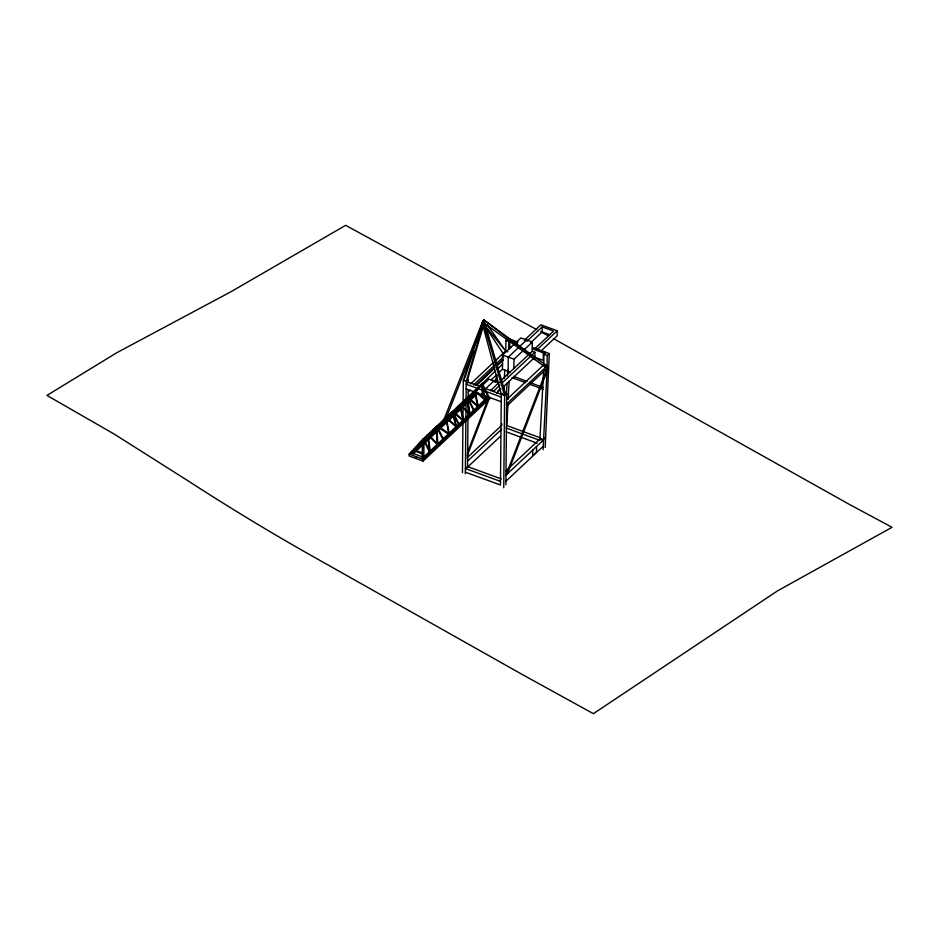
<?xml version="1.0" encoding="UTF-8"?>
<svg xmlns="http://www.w3.org/2000/svg" width="939" height="939" viewBox="0 0 939 939"><rect width="100%" height="100%" fill="white"/><g stroke="black" fill="none" stroke-linecap="round" stroke-linejoin="round"><path stroke-width="1.41" d="M423.853 458.502L423.923 439.358L482.259 384.896L488.62 397.772M422.257 458.925L422.362 441.353L410.014 454.441M416.106 458.549L416.118 456.671M423.066 461.096L423.231 438.783L409.158 454.124L409.146 456.002L423.066 461.096L490.205 398.136M462.446 472.646L462.915 422.855M462.939 419.921L463.068 406.751M463.103 402.35L463.314 380.389L482.857 320.962L483.914 319.964L547.12 365.999L544.902 365.189M465.357 473.714L465.861 420.754M465.885 417.867L466.225 381.457L482.81 325.14L501.309 394.298L500.452 485.005L465.38 472.164M468.138 400.777L467.516 467.188L500.475 436.283M468.174 397.901L468.244 389.896M501.285 397.091L466.202 384.251L468.315 382.267L468.338 379.473L466.225 381.457L463.314 380.389L464.371 379.403M476.695 385.342L494.759 368.029M495.17 371.163L479.395 386.328L468.315 382.267M482.153 394.756L482.27 383.429L422.902 439.252M490.792 390.495L499.208 382.232M493.468 391.481L499.841 385.119M501.884 423.865L501.872 425.144L467.129 457.727M499.372 372.196L502.471 369.285L502.611 355.059L520.91 337.899L532.307 342.066L532.225 351.28L501.309 380.26M503.75 487.764L504.619 395.507L482.857 320.962L444.03 419.287M507.976 338.451L505.886 340.423L505.781 350.893L507.729 351.609M505.886 484.641L506.743 393.523L504.525 392.713M508.163 371.363L508.292 357.137L526.591 339.977M508.727 349.343L508.797 341.491L509.771 340.575M509.76 341.819L509.701 348.076L510.722 347.113M513.926 368.428L514.009 359.226L532.307 342.066M532.718 450.086L532.659 455.708L536.521 452.082L536.58 446.459M532.225 351.28L534.89 352.254L534.843 357.278L543.223 360.341L543.294 352.853L544.432 351.796L541.909 351.432M543.669 369.896L539.855 440.356L506.133 428.008M530.934 342.43L542.132 331.937L542.179 326.913L553.587 331.091L534.256 349.226M543.094 449.746L547.284 365.846L545.066 365.036M543.81 363.475L543.904 354.296L545.97 352.36M545.172 447.527L549.292 353.569L533.258 347.712M505.839 470.955L539.866 439.053L543.188 440.262L505.968 475.169L547.097 368.252L547.214 355.517L549.292 353.569M524.385 340.223L540.852 324.777L557.238 330.774L557.191 335.798L541.744 350.282M503.762 388.723L503.926 385.788M504.313 378.464L504.783 369.684M506.497 393.218L507.037 383.135M507.424 375.929L507.729 370.166M507.929 403.641L506.849 425.578L540.582 437.914M508.163 399.38L509.149 380.894M467.282 380.459L483.468 325.528M464.828 378.018L473.866 350.529M482.904 323.039L483.914 319.964L545.641 367.384L485.04 323.826M467.282 453.197L488.303 398.441M494.607 382.02L497.236 375.177M467.129 455.99L489.196 398.746M495.499 382.396L497.083 378.311M507.483 473.749L547.073 371.21M446.647 416.822L482.81 325.14M465.674 400.906L467.047 398.441M437.022 426.013L434.464 430.238L436.342 428.114M420.402 441.976L418.008 445.837L428.055 434.417L424.592 439.652L436.036 426.94L429.475 435.074M420.989 441.33L418.853 444.769L427.433 435.003M451.905 412.491L449.793 415.824L458.737 405.648M459.852 404.603L456.718 409.31L466.073 398.77M425.473 438.595L428.654 433.865M445.063 418.477L441.823 423.289L451.248 412.667M472.141 394.826L475.427 390.002M429.921 434.663L436.471 426.529L433.9 430.931L436.588 427.914M445.192 420.343L452.082 411.892L449.159 416.623L466.624 398.253L460.075 406.387M460.556 405.93L467.117 397.796L464.981 401.786L481.179 384.603L474.618 392.748M480.838 385.201L475.193 392.209L409.158 454.124L423.078 459.23L489.125 397.303L482.27 383.429L481.754 384.063M438.22 425.989L443.842 419.616M438.372 425.907L444.64 418.864L441.001 424.264L451.741 412.209M470.58 383.91L493.644 362.278M495.745 360.306L505.663 351.01L507.6 351.726M473.549 384.92L503.269 357.055M468.221 392.15L470.345 390.166M475.65 385.19L494.759 367.278M496.884 365.283L503.245 359.308M496.884 366.034L503.257 360.06M497.271 369.191L502.529 364.262M526.92 341.233L542.179 326.913M482.27 385.459L489.031 379.121L499.125 382.819M476.472 392.666L412.057 453.079L423.477 457.258L487.893 396.857M491.074 379.978L496.262 375.119M413.101 453.96L477.634 393.441M485.263 389.063L493.949 380.929M536.65 350.083L557.238 330.774M501.966 383.124L534.89 352.254M497.67 391.14L499.794 389.145M496.614 393.136L500.863 389.145M502.987 387.15L533.786 358.275M501.309 394.298L502.365 393.3M506.743 393.523L504.619 395.507L484.465 388.183M506.52 399.744L543.798 364.778M506.637 403.958L547.284 365.846M506.614 406.211L547.097 368.252M467.575 461.108L501.602 429.205M545.266 437.597L543.188 439.534L539.878 438.325M505.91 481.249L543.129 446.354M542.132 331.937L549.738 334.718M508.95 338.803L518.058 342.148M511.004 341.021L517.154 343.275M532.249 348.803L544.843 353.416M543.904 354.296L547.214 355.517M505.886 340.423L508.797 341.491M502.611 355.059L514.009 359.226M502.471 369.285L510.452 372.208M476.707 384.955L479.395 385.941M490.804 390.119L493.468 391.094M466.155 388.899L501.238 401.739M506.098 431.811L537.12 443.173M501.25 478.913L467.528 466.566L465.404 468.549L500.487 481.39M512.072 377.642L525.558 382.689M529.596 384.204L543.082 389.262M513.516 376.304L527.002 381.41M529.702 382.431L543.176 387.525M414.322 449.863L422.292 452.88M413.641 450.591L422.28 453.866M536.803 329.659L345.646 225.325L231.147 291.63L116.636 352.806L46.95 395.425L114.135 434.041L186.99 480.158A2403.758 1408.242 59.3 0 0 304.177 551.522L522.741 674.765L593.378 713.675L777.551 590.854L892.05 527.307L849.936 504.713L553.411 338.568M540.641 331.713L548.306 335.833M414.862 448.783L415.954 449.429M438.055 426.165L448.678 433.407L445.931 418.806M475.733 390.988L484.829 399.11L481.754 385.354M453.619 411.634L462.763 419.874L460.004 405.671M446.929 417.878L456.061 426.177L452.281 412.878M468.655 397.584L477.552 405.742L474.641 392.009M460.873 404.85L469.43 413.7L467.258 398.899M428.877 434.734L437.046 443.595L436.295 427.797M484.724 325.281L505.663 351.01L487.259 324.741M486.132 327.911L503.093 353.428M474.054 411.423L467.669 398.512L470.11 415.132L460.38 405.319L463.573 421.259L453.091 412.127L459.488 425.085M459.065 425.484L452.668 412.526L456.894 427.515L446.448 418.325L449.335 434.604L437.363 426.811L443.795 439.804M443.29 440.274L436.858 427.268L437.914 445.309L428.231 435.344L430.355 452.398L423.923 439.358M474.488 411.012L468.115 398.089L478.444 407.315L475.193 391.493L485.663 400.542L482.259 384.896M423.923 440.708L429.898 452.833M483.914 319.964L505.687 394.521M427.785 435.743L429.393 450.438"/></g></svg>
